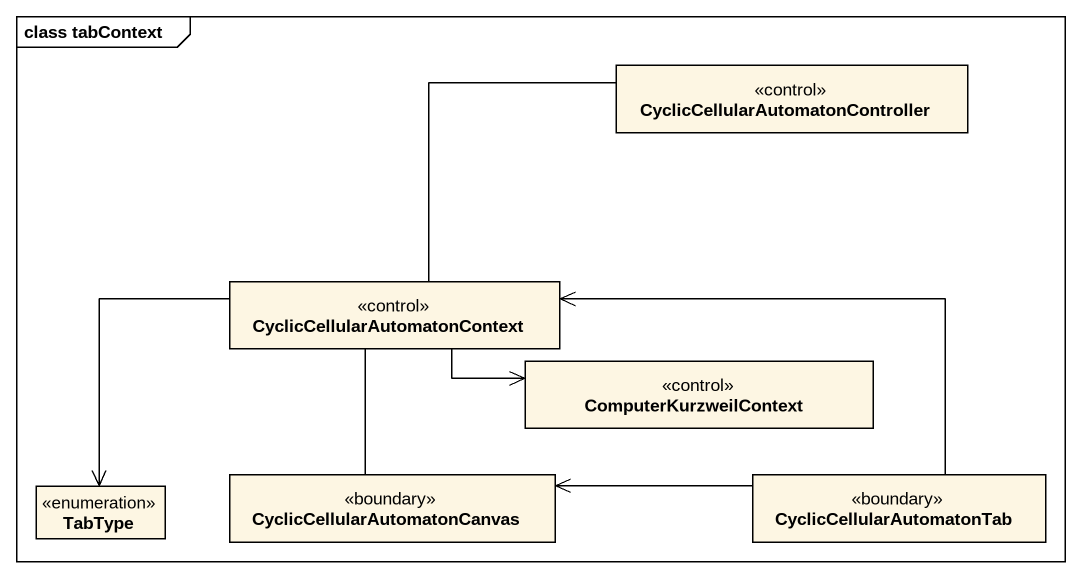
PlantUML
@startuml
mainframe class tabContext
hide circle
hide empty members
class "CyclicCellularAutomatonController" as CyclicCellularAutomatonContr <<control>>
class "CyclicCellularAutomatonContext" as CyclicCellularAutomatonConte <<control>>
class ComputerKurzweilContext <<control>>
class "CyclicCellularAutomatonCanvas" as CyclicCellularAutomatonCanva <<boundary>>
class CyclicCellularAutomatonTab <<boundary>>
enum TabType
CyclicCellularAutomatonConte -right- CyclicCellularAutomatonContr
CyclicCellularAutomatonConte -right-> ComputerKurzweilContext
CyclicCellularAutomatonConte -- CyclicCellularAutomatonCanva
CyclicCellularAutomatonConte --> TabType
CyclicCellularAutomatonTab -left-> CyclicCellularAutomatonConte
CyclicCellularAutomatonTab -left-> CyclicCellularAutomatonCanva
@enduml
